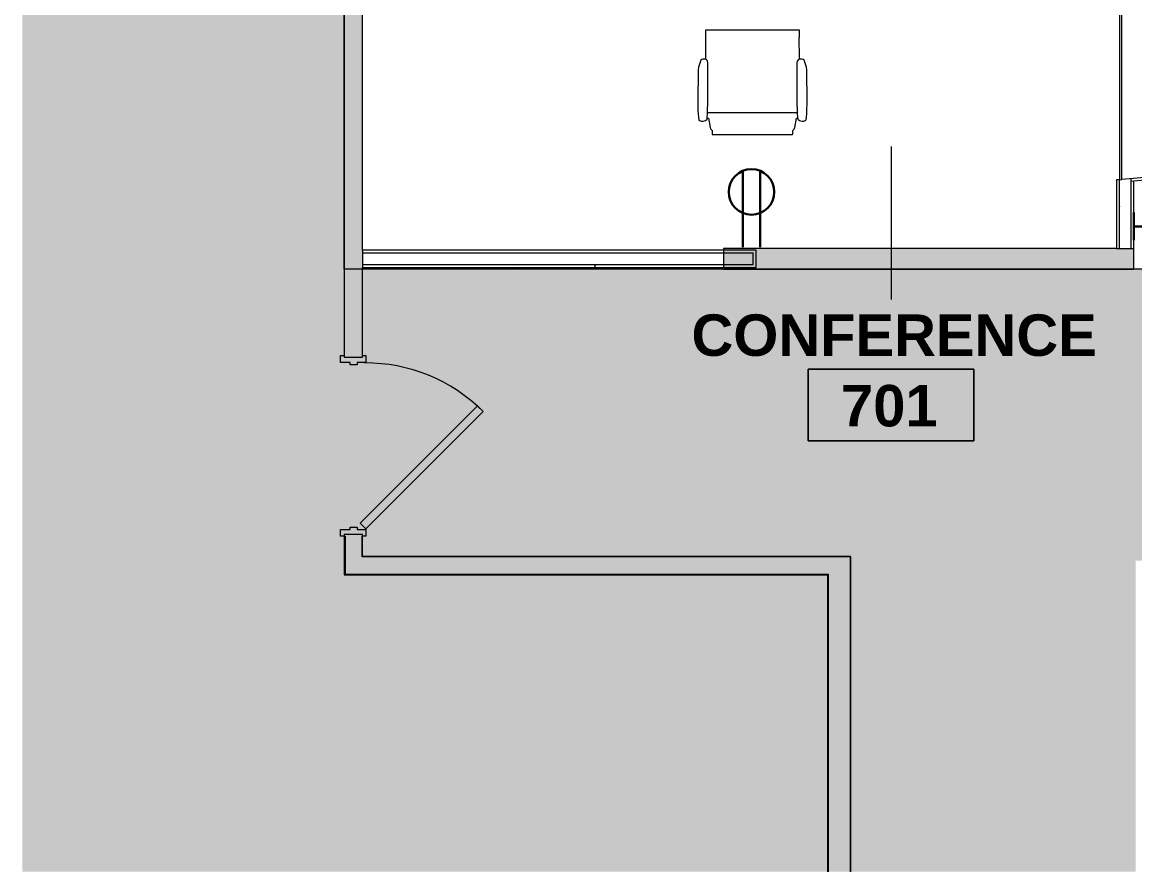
# Model space of a CAD drawing. Header units: inches. Extents: x 920 to 3122, y -545 to 2052.
# Drawn here: x 2424.9 to 2666.5, y 1170.4 to 1354.9 of the extents above; entities that cross this region are included whole.
import ezdxf

# ---------------------------------------------------------------- set-up
doc = ezdxf.new("R2010")
doc.units = ezdxf.units.IN
doc.header["$MEASUREMENT"] = 0
for name, color, linetype, lineweight in [('A-ANNO-NOTE', 131, 'Continuous', 9), ('A-AREA-IDEN', 2, 'Continuous', 9), ('A-DETL', 90, 'Continuous', 9), ('A-DETL-GENF', 92, 'Continuous', 9), ('A-DOOR', 31, 'Continuous', 13), ('A-WALL', 113, 'Continuous', 13), ('A-WALL-PATT', 111, 'Continuous', 13), ('CORRIDOR', 7, 'Continuous', 9), ('I-FURN', 30, 'Continuous', 9), ('I-WALL', 2, 'Continuous', 13), ('Victor Bldg - 7th Floor_LINK_dwg', 8, 'Continuous', 9)]:
    doc.layers.add(name, color=color, linetype=linetype, lineweight=lineweight)
doc.styles.add('Swis721 Lt BT_B', font='', dxfattribs={"height": 9})
doc.styles.get('Swis721 Lt BT_B').set_extended_font_data('Swis721 Lt BT', bold=True)
pattern_1 = [(0, (1837.652, 0), (30.72, 7.68), [1.267, -21.773, 1.267, -21.773, -122.88]), (0, (1837.652, 0), (30.72, 7.68), [-46.08, 1.267, -44.813, 1.267, -21.773, -53.76]), (0, (1837.652, 0), (30.72, 7.68), [-115.2, 1.267, -14.093, 1.267, -37.133]), (120, (1849.172, 3.84), (-22.011075, 22.7643), [1.267, -21.773, 1.267, -21.773, -122.88]), (120, (1849.172, 3.84), (-22.011075, 22.7643), [-46.08, 1.267, -44.813, 1.267, -21.773, -53.76]), (120, (1849.172, 3.84), (-22.011075, 22.7643), [-115.2, 1.267, -14.093, 1.267, -37.133]), (240, (1853.012, 19.2), (-8.708925, -30.4443), [1.267, -21.773, 1.267, -21.773, -122.88]), (240, (1853.012, 19.2), (-8.708925, -30.4443), [-46.08, 1.267, -44.813, 1.267, -21.773, -53.76]), (240, (1853.012, 19.2), (-8.708925, -30.4443), [-115.2, 1.267, -14.093, 1.267, -37.133])]

# ---------------------------------------------------------------- blocks, each defined once
blk = doc.blocks.new('Door - Single - Solid Door-6976403-Level 07  POWER _ SIGNAL')
at = {"layer": 'A-DOOR'}
h = blk.add_hatch(color=250, dxfattribs=at)
h.paths.add_polyline_path([(-15.63, 2.37), (-15.63, 1.91), (-15.26, 1.91), (-15.26, -2.09), (-15.63, -2.09), (-15.63, -2.84), (-14.13, -2.84), (-14.13, -0.96), (-13.63, -0.96), (-13.63, 0.54), (-14.13, 0.54), (-14.13, 2.66), (-15.63, 2.66), (-15.63, 2.52)], flags=0)
h.paths.add_polyline_path([(21.62, -0.96), (22.12, -0.96), (22.12, -2.84), (23.62, -2.84), (23.62, -2.09), (23.24, -2.09), (23.24, 1.91), (23.62, 1.91), (23.62, 2.66), (22.12, 2.66), (22.12, 0.54), (21.62, 0.54), (21.62, -0.07)], flags=0)
at = {"layer": 'A-DOOR', "color": 8, "lineweight": 20}
for p, q in [((-15.63, 2.66), (-14.13, 2.66)), ((-15.63, 1.91), (-15.63, 2.66)), ((-14.13, 2.66), (-14.13, 0.54)), ((22.12, 2.66), (23.62, 2.66)), ((22.12, 0.54), (22.12, 2.66)), ((23.62, 2.66), (23.62, 1.91)), ((-14.13, 0.54), (-13.63, 0.54)), ((-13.63, 0.54), (-13.63, -0.96)), ((21.62, 0.54), (22.12, 0.54)), ((21.62, -0.96), (21.62, 0.54)), ((-15.63, -2.84), (-15.63, -2.09)), ((-14.13, -0.96), (-14.13, -2.84)), ((-13.63, -0.96), (-14.13, -0.96)), ((-12.77, -1.6), (-14.01, -2.84)), ((12.69, -27.06), (-12.77, -1.6)), ((22.12, -0.96), (21.62, -0.96)), ((22.12, -2.84), (22.12, -0.96)), ((23.62, -2.09), (23.62, -2.84)), ((-14.13, -2.84), (-15.63, -2.84)), ((-14.01, -2.84), (11.45, -28.29)), ((23.62, -2.84), (22.12, -2.84)), ((11.45, -28.29), (12.69, -27.06))]:
    blk.add_line(p, q, dxfattribs=at)
at = {"layer": 'A-DOOR', "lineweight": 9}
blk.add_arc((-14.01, -2.84), 36, 315, 0.5, dxfattribs=at)
blk = doc.blocks.new('Victor Bldg - 7th Floor_LINK_dwg-6972240-Level 07  POWER _ SIGNAL')
at = {"layer": 'CORRIDOR'}
blk.add_line((661.06, 1238.77), (661.06, 1243.29), dxfattribs=at)
at = {"layer": 'CORRIDOR', "flags": 128}
for points in [[(657.31, 1243.29), (657.31, 1235.02), (762.27, 1235.02), (762.27, 1170.43)], [(767.14, 1170.43), (767.14, 1238.77), (661.06, 1238.77)]]:
    blk.add_lwpolyline(points, dxfattribs=at)
blk = doc.blocks.new('HermanMiller_Collection_Eames_AluminumGroup_MgmtChair - Casters Pneumatic Hgt Adj-7405497-Level 07  POWER _ SIGNAL')
at = {"layer": 'I-FURN'}
for p, q in [((-6.49, 11.73), (-7.1, 11.63)), ((-6.88, 9.85), (-6.65, 9.83)), ((-6.65, 9.83), (-6.65, 9.58)), ((-6.65, 9.83), (-5.49, 9.76)), ((-5.72, 11.8), (-6.49, 11.73)), ((-5.07, 11.83), (-5.72, 11.8)), ((-5.49, 9.76), (-2.81, 9.72)), ((-5.49, -9.76), (-5.49, 9.76)), ((-3.21, 11.88), (-5.07, 11.83)), ((3.79, 11.79), (-3.21, 11.88)), ((-2.81, 9.72), (5.28, 9.72)), ((4.38, 11.72), (3.79, 11.79)), ((5.89, 11.24), (4.38, 11.72)), ((5.28, 9.72), (5.78, 9.77)), ((12.44, -10.17), (12.44, 10.17)), ((-10.2, 8.71), (-10.2, -8.71)), ((-9.1, 9.03), (-9.36, 8.77)), ((-8.96, 9.1), (-9.1, 9.03)), ((-8.72, 9.18), (-8.96, 9.1)), ((-6.65, 9.58), (-8.72, 9.18)), ((-9.36, -8.77), (-9.1, -9.03)), ((-9.1, -9.03), (-8.72, -9.18)), ((-8.72, -9.18), (-6.65, -9.58)), ((-6.65, -9.58), (-6.65, -9.83)), ((-7.1, -11.63), (-6.49, -11.73)), ((-6.65, -9.83), (-6.88, -9.85)), ((-6.65, -9.83), (-5.49, -9.76)), ((-6.49, -11.73), (-5.72, -11.8)), ((-5.72, -11.8), (-5.07, -11.83)), ((-5.49, -9.76), (-2.81, -9.72)), ((-5.07, -11.83), (-3.21, -11.88)), ((-3.21, -11.88), (3.79, -11.79)), ((-2.81, -9.72), (5.28, -9.72)), ((3.79, -11.79), (4.38, -11.72)), ((4.38, -11.72), (5.89, -11.24)), ((5.28, -9.72), (5.78, -9.77))]:
    blk.add_line(p, q, dxfattribs=at)
for centre, radius, start, end in [((-6.03, 10.85), 1.32, 144.065, 229.935), ((5.36, 10.43), 0.781, 302.3218, 343.1534), ((5.03, 10.51), 1.12, 343.9109, 40.257), ((-6.03, -10.85), 1.32, 130.065, 215.935), ((5.36, -10.43), 0.781, 16.8466, 57.6782), ((5.03, -10.51), 1.12, 319.743, 16.0891)]:
    blk.add_arc(centre, radius, start, end, dxfattribs=at)
for points in [[(10.52, 10.17), (9.78, 10.17), (8.3, 10.18), (6.84, 10.2), (6.11, 10.2)], [(11.49, 10.21), (11.33, 10.21), (11, 10.19), (10.68, 10.17), (10.52, 10.17)], [(6.11, -10.2), (6.84, -10.2), (8.3, -10.18), (9.78, -10.17), (10.52, -10.17)], [(10.52, -10.17), (10.68, -10.17), (11, -10.19), (11.33, -10.21), (11.49, -10.21)]]:
    blk.add_open_spline(points, degree=3, dxfattribs=at)
for points, knots in [([(12.44, 10.17), (12.44, 10.17), (12.43, 10.18), (12.4, 10.19), (12.34, 10.19), (12.27, 10.2), (12.19, 10.21), (12.05, 10.21), (11.82, 10.22), (11.61, 10.22), (11.49, 10.21)], [0, 0, 0, 0, 0.090909, 0.181818, 0.272727, 0.363636, 0.454545, 0.545455, 0.727273, 1, 1, 1, 1]), ([(-9.36, 8.77), (-9.55, 8.77), (-9.82, 8.76), (-10.04, 8.74), (-10.13, 8.73), (-10.18, 8.72), (-10.2, 8.72), (-10.2, 8.71)], [0, 0, 0, 0, 0.444444, 0.666667, 0.777778, 0.888889, 1, 1, 1, 1]), ([(-10.2, -8.71), (-10.2, -8.72), (-10.18, -8.72), (-10.13, -8.73), (-10.07, -8.74), (-9.98, -8.75), (-9.88, -8.76), (-9.73, -8.76), (-9.55, -8.77), (-9.41, -8.77), (-9.36, -8.77)], [0, 0, 0, 0, 0.111111, 0.222222, 0.333333, 0.444444, 0.555556, 0.666667, 0.888889, 1, 1, 1, 1]), ([(11.49, -10.21), (11.57, -10.22), (11.74, -10.22), (12.06, -10.21), (12.36, -10.2), (12.43, -10.18), (12.44, -10.17)], [0, 0, 0, 0, 0.181818, 0.363636, 0.727273, 1, 1, 1, 1])]:
    blk.add_open_spline(points, degree=3, knots=knots, dxfattribs=at)
blk = doc.blocks.new('Room Tag - Room Name and Number-3379422-Level 07  POWER _ SIGNAL')
at = {"layer": 'A-AREA-IDEN'}
for p, q in [((-0.1881, -0.1636), (-0.1881, -0.0018)), ((-0.1881, -0.0018), (0.1869, -0.0018)), ((0.1869, -0.0018), (-0.1881, -0.0018)), ((-0.1881, -0.0018), (-0.1881, -0.1636)), ((0.1869, -0.0018), (0.1869, -0.1636)), ((0.1869, -0.1636), (0.1869, -0.0018)), ((0.1869, -0.1636), (-0.1881, -0.1636)), ((-0.1881, -0.1636), (0.1869, -0.1636))]:
    blk.add_line(p, q, dxfattribs=at)

msp = doc.modelspace()

# ---------------------------------------------------------------- hatches: boundary and pattern name
at = {"layer": 'A-DETL-GENF'}
h = msp.add_hatch(color=9, dxfattribs=at)
h.paths.add_polyline_path([(2492.9882, 1170.4333), (2599.763, 1170.4333), (2599.763, 1234.8988), (2494.7446, 1234.8988), (2494.7446, 1243.2738), (2493.9946, 1243.2738), (2493.9946, 1244.7738), (2496.1196, 1244.7738), (2496.1196, 1245.2738), (2497.6196, 1245.2738), (2497.6196, 1244.7738), (2499.4946, 1244.7738), (2499.4946, 1243.2738), (2498.7446, 1243.2738), (2498.7446, 1238.8988), (2604.763, 1238.8988), (2604.763, 1170.4333), (2666.6519, 1170.4333), (2666.6519, 1238), (3121.5688, 1238), (3121.5688, 1301.2804), (2498.7446, 1301.2804), (2498.7446, 1282.5238), (2499.4946, 1282.5238), (2499.4946, 1281.0238), (2497.6196, 1281.0238), (2497.6196, 1280.5238), (2496.1196, 1280.5238), (2496.1196, 1281.0238), (2493.9946, 1281.0238), (2493.9946, 1282.5238), (2494.7446, 1282.5238), (2494.7233, 2035.5), (2424.8728, 2035.5), (2424.8728, 1170.4333), (2475.5302, 1170.4333)], flags=0)
h.paths.add_polyline_path([(3107.2769, 1170.4333), (3121.5688, 1170.4333), (3121.5688, 1199), (3107.2769, 1199), (3107.2769, 1191.4687), (3102.2769, 1191.4687), (3102.2769, 1199), (3085.6519, 1199), (3085.6519, 1191.4687), (3080.6519, 1191.4687), (3080.6519, 1216), (2940.6519, 1216), (2940.6519, 1191.75), (2935.6519, 1191.75), (2935.6519, 1215.5), (2879.6519, 1215.5), (2879.6519, 1170.4333), (3102.2769, 1170.4333)], flags=0)
h.paths.add_polyline_path([(2675.6519, 1170.4333), (2699.5894, 1170.4333), (2699.5894, 1234.5), (2675.6519, 1234.5), (2675.6519, 1223.3226)], flags=0)
h.paths.add_polyline_path([(2705.0894, 1170.4333), (2873.6519, 1170.4333), (2873.6519, 1234.5), (2705.0894, 1234.5), (2705.0894, 1224.9844)], flags=0)
h.paths.add_polyline_path([(3085.6519, 1202.5), (3121.5688, 1202.5), (3121.5688, 1234.5), (3085.6519, 1234.5), (3085.6519, 1232), (3085.5894, 1232), (3085.5894, 1216), (3085.6519, 1216)], flags=0)
h.paths.add_polyline_path([(2970.6519, 1219.5), (3082.0894, 1219.5), (3082.0894, 1232), (2935.6519, 1232), (2935.6519, 1234.5), (2879.6519, 1234.5), (2879.6519, 1223.5), (2935.7144, 1223.5), (2935.7144, 1231.75), (2939.2144, 1231.75), (2939.2144, 1219.5), (2968.0553, 1219.5)], flags=0)
h.paths.add_polyline_path([(2970.6519, 1305.7804), (3121.5688, 1305.7804), (3121.5688, 1348.5304), (3076.5269, 1348.5304), (3076.5269, 1347.7804), (3075.0269, 1347.7804), (3075.0269, 1349.9054), (3074.5269, 1349.9054), (3074.5269, 1351.4054), (3075.0269, 1351.4054), (3075.0269, 1353.2804), (3076.5269, 1353.2804), (3076.5269, 1352.5304), (3121.5688, 1352.5304), (3121.5688, 1761.5841), (2970.6519, 1761.5841), (2970.6519, 1352.5304), (3037.2769, 1352.5304), (3037.2769, 1353.2804), (3038.7769, 1353.2804), (3038.7769, 1351.4054), (3039.2769, 1351.4054), (3039.2769, 1349.9054), (3038.7769, 1349.9054), (3038.7769, 1347.7804), (3037.2769, 1347.7804), (3037.2769, 1348.5304), (2970.6519, 1348.5304), (2970.6519, 1312.3745)], flags=0)
h.paths.add_polyline_path([(3060.0499, 1765.0841), (3121.5688, 1765.0841), (3121.5688, 2035.5), (3042.6519, 2035.5), (3042.6519, 1829.3138), (3116.6519, 1829.3138), (3116.6519, 1828.8138), (3042.6519, 1828.8179), (3042.6519, 1765.0841), (3043.1994, 1765.0841)], flags=0)
at = {"layer": 'A-WALL-PATT', "lineweight": 9}
h = msp.add_hatch(color=7, dxfattribs=at)
h.paths.add_polyline_path([(2498.2572, 1234.8988), (2498.7446, 1234.8988), (2498.7446, 1243.6488), (2494.7446, 1243.6488), (2494.7446, 1234.8988)], flags=0)
h.paths.add_polyline_path([(2498.7446, 1282.1488), (2498.7446, 2035.4291), (2494.7446, 2035.4291), (2494.7446, 1282.1488)], flags=0)
h = msp.add_hatch(dxfattribs=at)
h.set_pattern_fill('FP_2', color=256, style=0, pattern_type=2)
h.set_pattern_definition(pattern_1)
h.paths.add_polyline_path([(2662.5269, 1305.7804), (2663.1519, 1305.7804), (2663.1519, 1320.6808), (2662.5269, 1320.6261), (2662.5269, 1306.6804)], flags=0)
for points in [[(2577.1794, 1301.2804), (2666.2769, 1301.2804), (2666.2769, 1305.7804), (2577.1794, 1305.7804)], [(2599.763, 1234.8988), (2604.763, 1234.8988), (2604.763, 1238.8988), (2498.7446, 1238.8988), (2498.7446, 1234.8988), (2599.0468, 1234.8988)], [(2604.763, 1170.4333), (2604.763, 1234.8988), (2599.763, 1234.8988), (2599.763, 1170.4333)]]:
    msp.add_hatch(color=7, dxfattribs=at).paths.add_polyline_path(points, flags=0)
h = msp.add_hatch(dxfattribs=at)
h.set_pattern_fill('FP_2', color=256, style=0, pattern_type=2)
h.set_pattern_definition(pattern_1)
h.paths.add_polyline_path([(2577.1794, 1301.6554), (2577.1794, 1302.2804), (2498.7446, 1302.2804), (2498.7446, 1301.6554), (2555.5033, 1301.6554)], flags=0)

# ---------------------------------------------------------------- linework, layer by layer
at = {"layer": 'A-ANNO-NOTE', "lineweight": 30}
for p, q in [((2581.3207, 1306.0586), (2581.3207, 1322.5851)), ((2581.3207, 1306.0586), (2581.3207, 1322.5851)), ((2585.1532, 1306.0586), (2585.1532, 1322.5851)), ((2666.2769, 1307.5304), (2666.2769, 1313.5304)), ((2666.2769, 1310.5304), (2672.2769, 1310.5304))]:
    msp.add_line(p, q, dxfattribs=at)
msp.add_circle((2583.2369, 1318.0211), 4.95, dxfattribs=at)
at = {"layer": 'A-AREA-IDEN'}
msp.add_line((2613.5799, 1327.8644), (2613.5799, 1294.6863), dxfattribs=at)
at = {"layer": 'A-DETL'}
for p, q in [((2494.7446, 1301.2804), (2494.7446, 2035.5)), ((2970.6519, 1301.2804), (2494.7446, 1301.2804))]:
    msp.add_line(p, q, dxfattribs=at)
at = {"layer": 'A-WALL', "color": 8, "lineweight": 20}
for p, q in [((2494.7446, 2035.4291), (2494.7446, 1282.1488)), ((2498.7446, 1305.4054), (2498.7446, 1535.9375)), ((2662.5269, 1305.7804), (2577.1794, 1305.7804)), ((2577.1794, 1305.7804), (2577.1794, 1301.2804)), ((2666.2769, 1301.2804), (2666.2769, 1305.7804)), ((2498.7446, 1282.1488), (2498.7446, 1301.6554)), ((2577.1794, 1301.2804), (2666.2769, 1301.2804)), ((2494.7446, 1282.1488), (2498.7446, 1282.1488)), ((2498.7446, 1243.6488), (2494.7446, 1243.6488)), ((2494.7446, 1243.6488), (2494.7446, 1234.8988)), ((2498.7446, 1238.8988), (2498.7446, 1243.6488)), ((2604.763, 1238.8988), (2498.7446, 1238.8988)), ((2604.763, 1234.8988), (2604.763, 1238.8988)), ((2494.7446, 1234.8988), (2599.763, 1234.8988))]:
    msp.add_line(p, q, dxfattribs=at)
at = {"layer": 'A-WALL'}
for p, q in [((2663.1519, 1320.6808), (2663.6519, 1320.7245)), ((2663.1519, 1305.7804), (2663.1519, 1320.6808)), ((2665.6519, 1305.7804), (2665.6519, 1320.8995)), ((2665.6519, 1320.3976), (2666.2769, 1320.4523)), ((2498.7446, 1305.4054), (2498.7446, 1301.6554)), ((2498.7446, 1304.7804), (2583.6196, 1304.7804)), ((2583.6196, 1302.2804), (2583.6196, 1304.7804)), ((2662.5269, 1305.7804), (2666.2769, 1305.7804)), ((2498.7446, 1302.2804), (2583.6196, 1302.2804))]:
    msp.add_line(p, q, dxfattribs=at)
at = {"layer": 'I-WALL'}
for p, q in [((2663.1519, 1498.5625), (2663.1519, 1320.6808)), ((2663.6519, 1320.7245), (2663.6519, 1498.5625)), ((2766.3858, 1329.7126), (2663.6519, 1320.7245)), ((2666.2769, 1320.4523), (2766.4294, 1329.2145)), ((2663.1519, 1320.6808), (2662.5269, 1320.6261)), ((2662.5269, 1320.6261), (2662.5269, 1305.7804)), ((2666.2769, 1305.7804), (2666.2769, 1320.4523)), ((2584.2446, 1305.4054), (2498.7446, 1305.4054)), ((2584.2446, 1301.6554), (2584.2446, 1305.4054)), ((2498.7446, 1301.6554), (2584.2446, 1301.6554))]:
    msp.add_line(p, q, dxfattribs=at)
at = {"layer": 'I-WALL', "color": 8, "lineweight": 20}
for p, q in [((2599.763, 1234.8988), (2599.763, 1170.4333)), ((2604.763, 1170.4333), (2604.763, 1234.8988))]:
    msp.add_line(p, q, dxfattribs=at)

# ---------------------------------------------------------------- block references
at = {"layer": 'A-AREA-IDEN', "xscale": 95.99999999999994, "yscale": 95.99999999999994, "zscale": 95.99999999999994}
msp.add_blockref('Room Tag - Room Name and Number-3379422-Level 07  POWER _ SIGNAL', (2613.5692, 1279.7199), dxfattribs=at)
at = {"layer": 'A-DOOR', "rotation": 89.99999999999991}
msp.add_blockref('Door - Single - Solid Door-6976403-Level 07  POWER _ SIGNAL', (2496.6559, 1258.9047), dxfattribs=at)
at = {"layer": 'I-FURN', "rotation": 89.99999999999984}
msp.add_blockref('HermanMiller_Collection_Eames_AluminumGroup_MgmtChair - Casters Pneumatic Hgt Adj-7405497-Level 07  POWER _ SIGNAL', (2583.447, 1340.7245), dxfattribs=at)
at = {"layer": 'Victor Bldg - 7th Floor_LINK_dwg', "color": 7}
msp.add_blockref('Victor Bldg - 7th Floor_LINK_dwg-6972240-Level 07  POWER _ SIGNAL', (1837.6519, 0), dxfattribs=at)

# ---------------------------------------------------------------- texts
at = {"layer": 'A-AREA-IDEN', "char_height": 9, "attachment_point": 1, "style": 'Swis721 Lt BT_B'}
for s, insert, width in [('CONFERENCE', (2570.2098, 1291.4363), 104.838), ('701', (2602.6734, 1276.1177), 25.452)]:
    msp.add_mtext(s, dxfattribs=dict(at, insert=insert, width=width))

doc.saveas('drawing.dxf')
